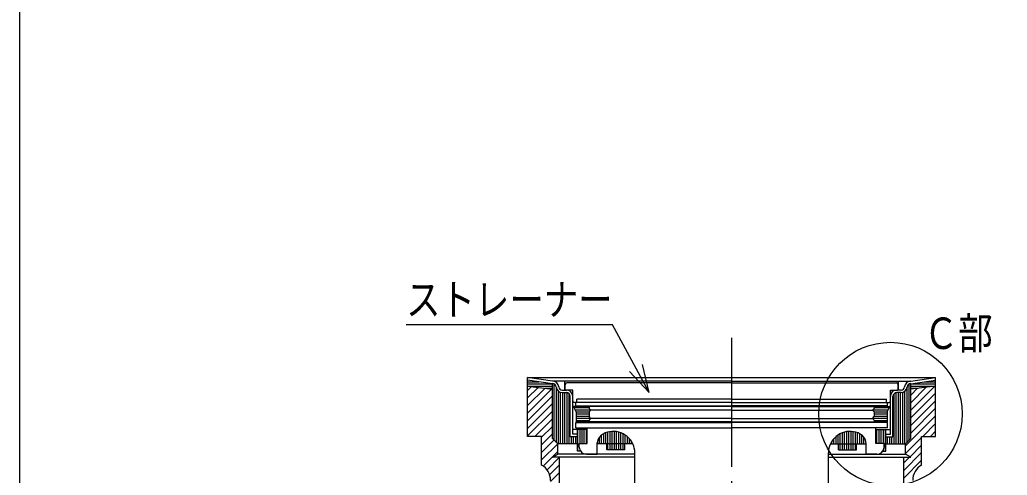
# Model space of a CAD drawing. Units: millimetres, scale not verified. Extents: x -1092 to 1092, y -744 to 696.
# Drawn here: x -1092 to -541, y -278 to -24 of the extents above; entities that cross this region are included whole.
import ezdxf
from ezdxf.enums import TextEntityAlignment as Align

# ---------------------------------------------------------------- set-up
doc = ezdxf.new("R2010")
doc.units = ezdxf.units.MM
doc.header["$LTSCALE"] = 8
doc.linetypes.add('CHAIN2', pattern=[12, 9, -1, 1, -1])
for name, color, linetype in [('0-8_枠中線', 5, 'Continuous'), ('0-E_極細4', 6, 'Continuous'), ('1-1_寸法4', 7, 'Continuous')]:
    doc.layers.add(name, color=color, linetype=linetype)
doc.styles.add('ＭＳ ゴシック', font='')
doc.styles.get('ＭＳ ゴシック').set_extended_font_data('MS Gothic')

msp = doc.modelspace()

# ---------------------------------------------------------------- linework, layer by layer
at = {"layer": '0-8_枠中線'}
msp.add_lwpolyline([(-1092, -744), (-1092, 696), (1092, 696), (1092, -744)], close=True, dxfattribs=at)
at = {"layer": '0-E_極細4', "linetype": 'CHAIN2'}
msp.add_line((-694.894, -201.692), (-694.894, -582.751), dxfattribs=at)
at = {"layer": '0-E_極細4'}
for p, q in [((-794.852, -225.79), (-808.694, -223.819)), ((-808.694, -225.205), (-808.694, -223.819)), ((-808.694, -223.819), (-581.094, -223.819)), ((-808.694, -255.494), (-808.694, -223.847)), ((-794.852, -227.205), (-808.694, -225.233)), ((-694.894, -225.79), (-794.852, -225.79)), ((-787.894, -230.79), (-787.894, -225.79)), ((-694.894, -225.79), (-594.936, -225.79)), ((-601.894, -230.79), (-601.894, -225.79)), ((-594.936, -225.79), (-581.094, -223.819)), ((-594.936, -227.205), (-581.094, -225.233)), ((-581.094, -225.205), (-581.094, -223.819)), ((-581.094, -255.494), (-581.094, -223.847)), ((-808.694, -226.124), (-802.443, -226.124)), ((-808.694, -227.324), (-794.852, -227.324)), ((-808.694, -228.524), (-794.852, -228.524)), ((-808.694, -228.605), (-794.852, -230.205)), ((-808.694, -230.94), (-806.601, -228.847)), ((-808.694, -235.183), (-802.798, -229.286)), ((-808.694, -239.425), (-798.995, -229.726)), ((-808.694, -243.668), (-795.192, -230.165)), ((-799.014, -229.724), (-794.852, -229.724)), ((-794.852, -257.832), (-794.852, -227.19)), ((-793.873, -258.812), (-793.873, -227.433)), ((-792.673, -260.012), (-792.673, -229.625)), ((-789.377, -230.79), (-786.994, -230.79)), ((-787.794, -230.39), (-787.794, -227.79)), ((-783.494, -230.79), (-787.394, -230.79)), ((-694.894, -226.79), (-786.794, -226.79)), ((-783.494, -236.79), (-783.494, -230.79)), ((-694.894, -226.79), (-602.994, -226.79)), ((-606.294, -230.79), (-602.394, -230.79)), ((-606.294, -236.79), (-606.294, -230.79)), ((-600.412, -230.79), (-602.794, -230.79)), ((-601.994, -230.39), (-601.994, -227.79)), ((-597.073, -259.969), (-597.073, -229.431)), ((-595.873, -258.769), (-595.873, -227.411)), ((-594.936, -257.832), (-594.936, -227.19)), ((-594.936, -227.324), (-581.094, -227.324)), ((-594.936, -228.524), (-581.094, -228.524)), ((-581.094, -228.605), (-594.936, -230.205)), ((-594.936, -242.042), (-581.552, -228.657)), ((-594.936, -237.8), (-586.349, -229.212)), ((-594.936, -229.724), (-590.775, -229.724)), ((-594.936, -233.557), (-591.146, -229.766)), ((-587.346, -226.124), (-581.094, -226.124)), ((-808.694, -247.911), (-794.852, -234.069)), ((-791.473, -260.79), (-791.473, -231.468)), ((-790.273, -260.79), (-790.273, -232.07)), ((-789.377, -232.19), (-786.994, -232.19)), ((-789.073, -260.79), (-789.073, -232.19)), ((-787.873, -260.79), (-787.873, -232.19)), ((-786.673, -260.79), (-786.673, -232.215)), ((-785.473, -260.79), (-785.473, -232.843)), ((-784.894, -256.79), (-784.894, -234.29)), ((-783.494, -255.39), (-783.494, -234.29)), ((-781.294, -237.79), (-781.294, -235.79)), ((-695.294, -235.79), (-781.294, -235.79)), ((-694.494, -235.79), (-608.494, -235.79)), ((-608.494, -237.79), (-608.494, -235.79)), ((-606.294, -255.39), (-606.294, -234.29)), ((-604.894, -256.79), (-604.894, -234.29)), ((-604.273, -260.79), (-604.273, -232.799)), ((-603.073, -260.79), (-603.073, -232.209)), ((-600.412, -232.19), (-602.794, -232.19)), ((-601.873, -260.79), (-601.873, -232.19)), ((-600.673, -260.79), (-600.673, -232.19)), ((-599.473, -260.79), (-599.473, -232.058)), ((-598.273, -260.79), (-598.273, -231.433)), ((-594.936, -246.285), (-581.094, -232.443)), ((-594.936, -250.527), (-581.094, -236.685)), ((-808.694, -252.153), (-794.852, -238.311)), ((-694.894, -239.978), (-783.194, -239.978)), ((-781.594, -242.978), (-783.194, -239.978)), ((-782.904, -240.524), (-774.394, -240.524)), ((-695.294, -237.79), (-782.494, -237.79)), ((-782.264, -241.724), (-773.649, -241.724)), ((-781.894, -239.589), (-781.894, -237.79)), ((-781.894, -239.589), (-694.894, -239.589)), ((-774.394, -239.978), (-774.394, -240.978)), ((-694.894, -241.978), (-773.394, -241.978)), ((-607.894, -239.589), (-694.894, -239.589)), ((-694.894, -239.978), (-606.594, -239.978)), ((-694.894, -241.978), (-616.394, -241.978)), ((-694.494, -237.79), (-607.294, -237.79)), ((-616.14, -241.724), (-607.525, -241.724)), ((-615.394, -239.978), (-615.394, -240.978)), ((-615.394, -240.524), (-606.885, -240.524)), ((-608.194, -242.978), (-606.594, -239.978)), ((-607.894, -239.589), (-607.894, -237.79)), ((-594.936, -254.77), (-581.094, -240.928)), ((-808.694, -256.396), (-794.852, -242.554)), ((-804.66, -256.605), (-794.852, -246.797)), ((-781.624, -242.924), (-774.34, -242.924)), ((-781.594, -242.978), (-781.594, -248.578)), ((-781.594, -244.124), (-774.394, -244.124)), ((-781.594, -245.324), (-774.394, -245.324)), ((-781.594, -246.524), (-773.449, -246.524)), ((-781.594, -247.724), (-774.394, -247.724)), ((-774.394, -242.978), (-774.394, -245.578)), ((-773.394, -246.578), (-774.394, -245.578)), ((-774.394, -247.578), (-773.394, -246.578)), ((-774.394, -247.578), (-774.394, -248.578)), ((-694.894, -246.578), (-773.394, -246.578)), ((-694.894, -246.578), (-616.394, -246.578)), ((-616.394, -246.578), (-615.394, -245.578)), ((-615.394, -247.578), (-616.394, -246.578)), ((-616.34, -246.524), (-608.194, -246.524)), ((-615.449, -242.924), (-608.165, -242.924)), ((-615.394, -242.978), (-615.394, -245.578)), ((-615.394, -244.124), (-608.194, -244.124)), ((-615.394, -245.324), (-608.194, -245.324)), ((-615.394, -247.578), (-615.394, -248.578)), ((-615.394, -247.724), (-608.194, -247.724)), ((-608.194, -242.978), (-608.194, -248.578)), ((-597.894, -261.971), (-581.094, -245.171)), ((-800.894, -257.081), (-794.852, -251.039)), ((-775.394, -252.79), (-783.494, -252.79)), ((-781.894, -251.789), (-775.394, -251.789)), ((-694.894, -248.578), (-781.594, -248.578)), ((-780.894, -264.79), (-780.894, -252.79)), ((-780.673, -264.79), (-780.673, -252.79)), ((-779.473, -260.589), (-779.473, -252.79)), ((-778.273, -260.589), (-778.273, -252.79)), ((-777.073, -260.589), (-777.073, -252.79)), ((-775.873, -260.589), (-775.873, -252.79)), ((-775.394, -251.789), (-694.894, -251.789)), ((-775.394, -260.589), (-775.394, -251.789)), ((-694.894, -248.578), (-608.194, -248.578)), ((-614.394, -251.789), (-694.894, -251.789)), ((-614.394, -260.589), (-614.394, -251.789)), ((-607.894, -251.789), (-614.394, -251.789)), ((-614.394, -252.79), (-606.294, -252.79)), ((-613.873, -260.589), (-613.873, -252.79)), ((-612.673, -260.589), (-612.673, -252.79)), ((-611.473, -260.589), (-611.473, -252.79)), ((-610.273, -260.589), (-610.273, -252.79)), ((-609.073, -264.79), (-609.073, -252.79)), ((-608.894, -264.79), (-608.894, -252.79)), ((-588.286, -256.605), (-581.094, -249.413)), ((-808.694, -256.605), (-808.694, -255.494)), ((-800.894, -256.605), (-808.694, -256.605)), ((-800.894, -261.324), (-794.852, -255.282)), ((-800.894, -272.605), (-800.894, -256.605)), ((-800.894, -265.567), (-794.006, -258.679)), ((-794.852, -257.832), (-791.894, -260.79)), ((-780.894, -256.79), (-784.894, -256.79)), ((-784.273, -260.79), (-784.273, -256.79)), ((-780.894, -255.39), (-783.494, -255.39)), ((-783.073, -260.79), (-783.073, -256.79)), ((-781.873, -260.79), (-781.873, -256.79)), ((-768.673, -260.79), (-768.673, -256.96)), ((-767.473, -260.79), (-767.473, -255.804)), ((-766.273, -260.79), (-766.273, -255.113)), ((-765.073, -260.79), (-765.073, -254.591)), ((-763.873, -260.79), (-763.873, -254.216)), ((-762.673, -260.79), (-762.673, -253.973)), ((-761.473, -260.79), (-761.473, -253.854)), ((-760.273, -260.79), (-760.273, -253.857)), ((-759.073, -260.79), (-759.073, -253.979)), ((-757.873, -260.79), (-757.873, -254.227)), ((-756.673, -260.79), (-756.673, -254.608)), ((-755.473, -260.79), (-755.473, -255.135)), ((-754.273, -260.79), (-754.273, -255.833)), ((-753.073, -260.79), (-753.073, -256.74)), ((-751.873, -260.79), (-751.873, -257.928)), ((-637.873, -260.79), (-637.873, -257.879)), ((-636.673, -260.79), (-636.673, -256.703)), ((-635.473, -260.79), (-635.473, -255.804)), ((-634.273, -260.79), (-634.273, -255.113)), ((-633.073, -260.79), (-633.073, -254.591)), ((-631.873, -260.79), (-631.873, -254.216)), ((-630.673, -260.79), (-630.673, -253.973)), ((-629.473, -260.79), (-629.473, -253.854)), ((-628.273, -260.79), (-628.273, -253.857)), ((-627.073, -260.79), (-627.073, -253.979)), ((-625.873, -260.79), (-625.873, -254.227)), ((-624.673, -260.79), (-624.673, -254.608)), ((-623.473, -260.79), (-623.473, -255.135)), ((-622.273, -260.79), (-622.273, -255.833)), ((-621.073, -260.79), (-621.073, -257.018)), ((-608.894, -255.39), (-606.294, -255.39)), ((-608.894, -256.79), (-604.894, -256.79)), ((-607.873, -260.79), (-607.873, -256.79)), ((-606.673, -260.79), (-606.673, -256.79)), ((-605.473, -260.79), (-605.473, -256.79)), ((-597.894, -266.213), (-588.894, -257.213)), ((-594.936, -257.832), (-597.894, -260.79)), ((-588.894, -272.605), (-588.894, -256.605)), ((-588.894, -256.605), (-581.094, -256.605)), ((-584.043, -256.605), (-581.094, -253.656)), ((-581.094, -256.605), (-581.094, -255.494)), ((-800.894, -269.809), (-791.894, -260.809)), ((-791.894, -266.605), (-791.894, -260.79)), ((-780.894, -260.79), (-791.894, -260.79)), ((-779.894, -260.589), (-775.394, -260.589)), ((-779.894, -262.589), (-779.894, -260.589)), ((-779.473, -264.79), (-779.473, -264.376)), ((-769.894, -266.589), (-769.894, -260.79)), ((-750.009, -260.79), (-769.894, -260.79)), ((-769.873, -260.79), (-769.873, -260.08)), ((-764.467, -264.19), (-764.467, -260.79)), ((-754.467, -264.19), (-764.467, -264.19)), ((-763.873, -264.19), (-763.873, -260.79)), ((-762.673, -264.19), (-762.673, -260.79)), ((-761.473, -264.19), (-761.473, -260.79)), ((-760.273, -264.19), (-760.273, -260.79)), ((-759.073, -264.19), (-759.073, -260.79)), ((-757.873, -264.19), (-757.873, -260.79)), ((-756.673, -264.19), (-756.673, -260.79)), ((-755.473, -264.19), (-755.473, -260.79)), ((-754.467, -264.19), (-754.467, -260.79)), ((-750.673, -260.79), (-750.673, -259.554)), ((-639.78, -260.79), (-619.894, -260.79)), ((-639.073, -260.79), (-639.073, -259.484)), ((-635.322, -264.19), (-635.322, -260.79)), ((-635.322, -264.19), (-625.322, -264.19)), ((-634.273, -264.19), (-634.273, -260.79)), ((-633.073, -264.19), (-633.073, -260.79)), ((-631.873, -264.19), (-631.873, -260.79)), ((-630.673, -264.19), (-630.673, -260.79)), ((-629.473, -264.19), (-629.473, -260.79)), ((-628.273, -264.19), (-628.273, -260.79)), ((-627.073, -264.19), (-627.073, -260.79)), ((-625.873, -264.19), (-625.873, -260.79)), ((-625.322, -264.19), (-625.322, -260.79)), ((-619.894, -266.589), (-619.894, -260.79)), ((-609.894, -260.589), (-614.394, -260.589)), ((-610.273, -264.79), (-610.273, -264.287)), ((-609.894, -262.589), (-609.894, -260.589)), ((-608.894, -260.79), (-597.894, -260.79)), ((-597.894, -266.605), (-597.894, -260.79)), ((-595.395, -267.957), (-588.894, -261.456)), ((-800.017, -273.174), (-791.894, -265.052)), ((-797.882, -275.282), (-790.894, -268.295)), ((-794.852, -268.205), (-791.894, -266.605)), ((-748.894, -268.205), (-794.852, -268.205)), ((-748.894, -266.605), (-791.894, -266.605)), ((-790.894, -322.361), (-790.894, -268.205)), ((-779.234, -264.79), (-780.894, -264.79)), ((-775.894, -266.589), (-769.894, -266.589)), ((-748.894, -383.789), (-748.894, -265.84)), ((-748.894, -268.796), (-748.894, -265.84)), ((-640.894, -383.789), (-640.894, -265.84)), ((-640.894, -268.796), (-640.894, -265.84)), ((-640.894, -266.605), (-597.894, -266.605)), ((-640.894, -268.205), (-594.936, -268.205)), ((-613.894, -266.589), (-619.894, -266.589)), ((-610.555, -264.79), (-608.894, -264.79)), ((-598.894, -275.699), (-588.894, -265.699)), ((-598.894, -322.361), (-598.894, -268.205)), ((-598.894, -271.456), (-595.643, -268.205)), ((-594.936, -268.205), (-597.894, -266.605)), ((-796.421, -278.063), (-790.894, -272.537)), ((-598.894, -279.941), (-588.894, -269.941)), ((-795.894, -281.78), (-790.894, -276.78))]:
    msp.add_line(p, q, dxfattribs=at)
for points in [[(-774.394, -242.978), (-773.394, -241.978), (-774.394, -240.978)], [(-615.394, -242.978), (-616.394, -241.978), (-615.394, -240.978)], [(-781.894, -251.789), (-781.894, -248.789), (-694.894, -248.789)], [(-607.894, -251.789), (-607.894, -248.789), (-694.894, -248.789)]]:
    msp.add_lwpolyline(points, dxfattribs=at)
for centre, radius, start, end in [((-794.852, -229.29), 3.5, 4.15099, 90), ((-594.936, -229.29), 3.5, 90, 175.84901), ((-794.852, -229.29), 2.1, 4.15099, 90), ((-789.377, -228.79), 3.4, 183.35089, 270), ((-789.377, -228.79), 2, 183.35089, 270), ((-786.794, -227.79), 1, 155.94545, 180), ((-787.394, -230.39), 0.4, 180, 270), ((-786.794, -227.79), 1, 90, 155.94545), ((-786.994, -234.29), 3.5, 0, 90), ((-602.794, -234.29), 3.5, 90, 180), ((-602.994, -227.79), 1, 24.05455, 90), ((-602.394, -230.39), 0.4, 270, 360), ((-602.994, -227.79), 1, 0, 24.05455), ((-600.412, -228.79), 2, 270, 356.64911), ((-600.412, -228.79), 3.4, 270, 356.64911), ((-594.936, -229.29), 2.1, 90, 175.84901), ((-786.994, -234.29), 2.1, 0, 90), ((-782.494, -236.79), 1, 180, 270), ((-607.294, -236.79), 1, 270, 360), ((-602.794, -234.29), 2.1, 90, 180), ((-763.894, -260.589), 6, 129.9705, 181.9251), ((-760.894, -265.84), 12, 24.88695, 124.83371), ((-628.894, -265.84), 12, 55.16629, 155.11305), ((-625.894, -260.589), 6, 358.0749, 50.0295), ((-775.894, -262.589), 4, 180, 270), ((-760.894, -265.84), 12, 0, 24.88695), ((-628.894, -265.84), 12, 155.11305, 180), ((-613.894, -262.589), 4, 270, 360), ((-805.894, -281.265), 10, 0, 60), ((-583.894, -281.265), 10, 120, 180)]:
    msp.add_arc(centre, radius, start, end, dxfattribs=at)
at = {"layer": '1-1_寸法4'}
for q in [(-744.589, -216.555), (-751.881, -220.482)]:
    msp.add_line((-740.907, -232.126), q, dxfattribs=at)
msp.add_lwpolyline([(-740.907, -232.126), (-761.285, -194.287), (-876.485, -194.287)], dxfattribs=at)
msp.add_circle((-606.294, -244.107), 40, dxfattribs=at)

# ---------------------------------------------------------------- texts
at = {"layer": '1-1_寸法4', "style": 'ＭＳ ゴシック', "width": 0.8}
for s, p in [('ストレーナー', (-876.485, -194.287)), ('Ｃ部', (-587.726, -213.128))]:
    msp.add_text(s, height=17.6, dxfattribs=at).set_placement(p, align=Align.BOTTOM_LEFT)

doc.saveas('drawing.dxf')
